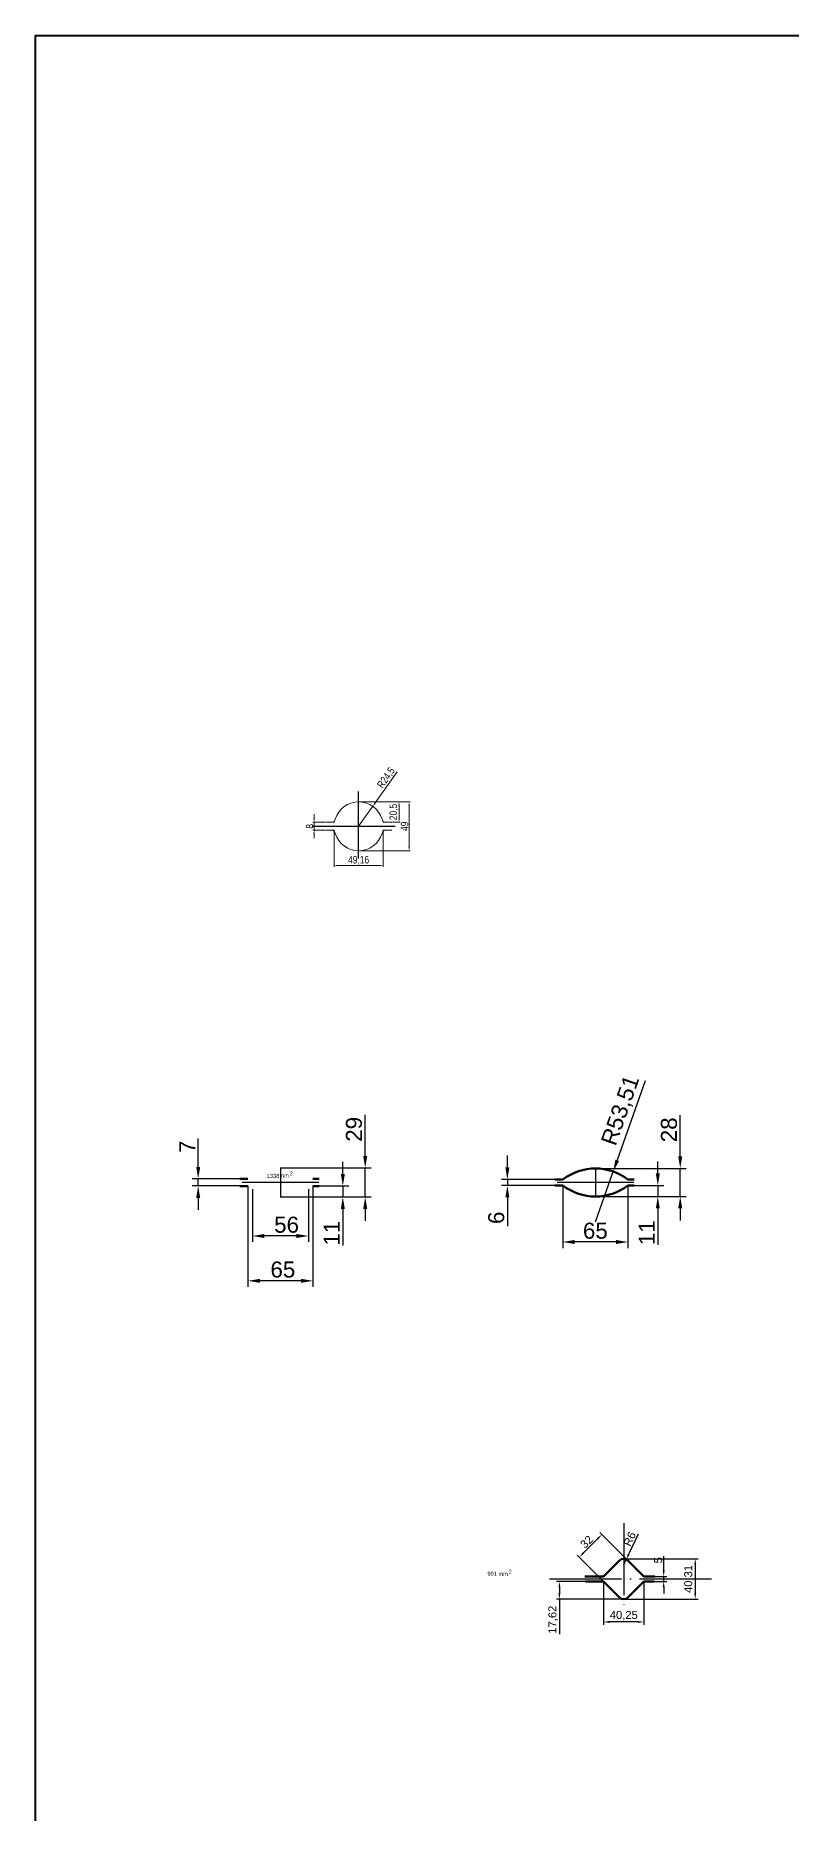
# Model space of a CAD drawing. Header units: millimetres. Extents: x -954 to 34898, y -2134 to 12006.
# Drawn here: x 4345 to 5100, y 6520 to 8297 of the extents above; entities that cross this region are included whole.
import ezdxf

# ---------------------------------------------------------------- set-up
doc = ezdxf.new("R2010")
doc.units = ezdxf.units.MM
doc.header["$LTSCALE"] = 3
doc.linetypes.add('ACAD_ISO04W100', pattern=[30, 24, -3, 0, -3])
for name, color, linetype, lineweight in [('Quota', 3, 'Continuous', 40), ('контурная', 7, 'Continuous', 50), ('осевые', 1, 'ACAD_ISO04W100', 25), ('размерные', 7, 'Continuous', 25), ('тонкая', 7, 'Continuous', 20)]:
    doc.layers.add(name, color=color, linetype=linetype, lineweight=lineweight)
doc.layers.add('осевая', color=4, linetype='Continuous')
doc.styles.add('s1v4', font='arial.ttf', dxfattribs={"height": 4})
doc.styles.add('s3v2.5', font='arial.ttf', dxfattribs={"width": 0.8, "height": 7.5})
doc.styles.get("Standard").update_dxf_attribs({"font": 'arial.ttf'})
doc.dimstyles.new('s2v4', dxfattribs={"dimtxt": 8, "dimasz": 6, "dimexe": 3, "dimexo": 0, "dimgap": 1.5, "dimtad": 1, "dimtxsty": 'Standard', "dimcen": 2.5, "dimadec": 0, "dimazin": 0, "dimtfac": 1, "dimtmove": 0, "dimatfit": 3, "dimfxl": 1, "dimarcsym": 0})
doc.dimstyles.new('s3v2.5', dxfattribs={"dimtxt": 7.5, "dimasz": 4, "dimexe": 1.25, "dimexo": 0.625, "dimtad": 1, "dimtxsty": 's3v2.5', "dimcen": 1.5, "dimclrd": 6, "dimclre": 256, "dimclrt": 1, "dimadec": 0, "dimazin": 0, "dimtfac": 1, "dimtmove": 0, "dimatfit": 3, "dimfxl": 1, "dimlwd": -1, "dimlwe": -1, "dimarcsym": 0})
doc.dimstyles.new('s4v4', dxfattribs={"dimtxt": 16, "dimasz": 12, "dimexe": 6, "dimexo": 0, "dimgap": 3, "dimtad": 1, "dimtxsty": 'Standard', "dimcen": 2.5, "dimadec": 0, "dimazin": 0, "dimtfac": 1, "dimtmove": 0, "dimatfit": 3, "dimfxl": 1, "dimarcsym": 0})

# ---------------------------------------------------------------- blocks, each defined once
blk = doc.blocks.new('*D2049')
at = {"layer": 'Defpoints', "color": 0, "transparency": 16777216}
for p in [(4667.8, 7530.8), (4667.8, 7481.8), (4718.2, 7481.8)]:
    blk.add_point(p, dxfattribs=at)
at = {"layer": 'тонкая', "transparency": 16777216}
for p, q in [((4668.5, 7530.8), (4719.4, 7530.8)), ((4668.5, 7481.8), (4719.4, 7481.8))]:
    blk.add_line(p, q, dxfattribs=at)
at = {"layer": 'тонкая', "color": 6, "transparency": 16777216}
blk.add_line((4718.2, 7526.8), (4718.2, 7485.8), dxfattribs=at)
for points in [[(4717.5, 7526.8), (4718.9, 7526.8), (4718.2, 7530.8)], [(4717.5, 7485.8), (4718.9, 7485.8), (4718.2, 7481.8)]]:
    blk.add_solid(points, dxfattribs=at)
at = {"layer": 'тонкая', "color": 1, "transparency": 16777216, "insert": (4713.7, 7506.3), "char_height": 7.5, "attachment_point": 5, "rotation": 90, "style": 's3v2.5'}
blk.add_mtext('49', dxfattribs=at)
blk = doc.blocks.new('*D2045')
at = {"layer": 'Defpoints', "color": 0, "transparency": 16777216}
for p in [(4643.2, 7502.3), (4692.4, 7502.3), (4643.2, 7467.1)]:
    blk.add_point(p, dxfattribs=at)
at = {"layer": 'тонкая', "transparency": 16777216}
for p, q in [((4643.2, 7501.7), (4643.2, 7465.8)), ((4692.4, 7501.7), (4692.4, 7465.8))]:
    blk.add_line(p, q, dxfattribs=at)
at = {"layer": 'тонкая', "color": 6, "transparency": 16777216}
blk.add_line((4688.4, 7467.1), (4647.2, 7467.1), dxfattribs=at)
for points in [[(4647.2, 7467.8), (4647.2, 7466.4), (4643.2, 7467.1)], [(4688.4, 7467.8), (4688.4, 7466.4), (4692.4, 7467.1)]]:
    blk.add_solid(points, dxfattribs=at)
at = {"layer": 'тонкая', "color": 1, "transparency": 16777216, "insert": (4667.8, 7472.2), "char_height": 7.5, "attachment_point": 5, "style": 's3v2.5'}
blk.add_mtext('49,16', dxfattribs=at)
blk = doc.blocks.new('*D2046')
at = {"layer": 'Defpoints', "color": 0, "transparency": 16777216}
for p in [(4623.3, 7510.3), (4634.5, 7510.3), (4634.5, 7502.3)]:
    blk.add_point(p, dxfattribs=at)
at = {"layer": 'тонкая', "color": 6, "transparency": 16777216}
for p, q in [((4623.3, 7514.3), (4623.3, 7518.3)), ((4623.3, 7502.3), (4623.3, 7510.3)), ((4623.3, 7498.3), (4623.3, 7494.3))]:
    blk.add_line(p, q, dxfattribs=at)
at = {"layer": 'тонкая', "transparency": 16777216}
for p, q in [((4633.9, 7510.3), (4622.1, 7510.3)), ((4633.9, 7502.3), (4622.1, 7502.3))]:
    blk.add_line(p, q, dxfattribs=at)
at = {"layer": 'тонкая', "color": 6, "transparency": 16777216}
for points in [[(4622.6, 7514.3), (4624, 7514.3), (4623.3, 7510.3)], [(4622.6, 7498.3), (4624, 7498.3), (4623.3, 7502.3)]]:
    blk.add_solid(points, dxfattribs=at)
at = {"layer": 'тонкая', "color": 1, "transparency": 16777216, "insert": (4618.9, 7506.3), "char_height": 7.5, "attachment_point": 5, "rotation": 90, "style": 's3v2.5'}
blk.add_mtext('8', dxfattribs=at)
blk = doc.blocks.new('*D2047')
at = {"layer": 'Defpoints', "color": 0, "transparency": 16777216}
for p in [(4682, 7526.3), (4667.8, 7506.3)]:
    blk.add_point(p, dxfattribs=at)
at = {"layer": 'тонкая', "color": 6, "transparency": 16777216}
for p, q in [((4706.4, 7560.8), (4684.3, 7529.6)), ((4667.8, 7506.3), (4682, 7526.3))]:
    blk.add_line(p, q, dxfattribs=at)
blk.add_solid([(4683.7, 7530), (4684.8, 7529.2), (4682, 7526.3)], dxfattribs=at)
at = {"layer": 'тонкая', "color": 1, "transparency": 16777216, "insert": (4695.6, 7554.5), "char_height": 7.5, "attachment_point": 5, "rotation": 54.7056, "style": 's3v2.5'}
blk.add_mtext('R24,5', dxfattribs=at)
blk = doc.blocks.new('*D2048')
at = {"layer": 'Defpoints', "color": 0, "transparency": 16777216}
for p in [(4701.1, 7530.8), (4708.2, 7530.8), (4701.1, 7510.3)]:
    blk.add_point(p, dxfattribs=at)
at = {"layer": 'тонкая', "transparency": 16777216}
for p, q in [((4701.7, 7530.8), (4709.4, 7530.8)), ((4701.7, 7510.3), (4709.4, 7510.3))]:
    blk.add_line(p, q, dxfattribs=at)
at = {"layer": 'тонкая', "color": 6, "transparency": 16777216}
blk.add_line((4708.2, 7514.3), (4708.2, 7526.8), dxfattribs=at)
for points in [[(4707.5, 7526.8), (4708.9, 7526.8), (4708.2, 7530.8)], [(4707.5, 7514.3), (4708.9, 7514.3), (4708.2, 7510.3)]]:
    blk.add_solid(points, dxfattribs=at)
at = {"layer": 'тонкая', "color": 1, "transparency": 16777216, "insert": (4703.1, 7520.6), "char_height": 7.5, "attachment_point": 5, "rotation": 90, "style": 's3v2.5'}
blk.add_mtext('20,5', dxfattribs=at)
blk = doc.blocks.new('*D2054')
at = {"layer": 'Defpoints', "color": 0, "transparency": 16777216}
for p in [(4922.2, 7161.2), (4904.3, 7110.8)]:
    blk.add_point(p, dxfattribs=at)
at = {"layer": 'размерные', "color": 0, "lineweight": -2, "transparency": 16777216}
for p, q in [((4954.2, 7252), (4926.2, 7172.5)), ((4904.3, 7110.8), (4922.2, 7161.2))]:
    blk.add_line(p, q, dxfattribs=at)
at = {"layer": 'размерные', "color": 0, "transparency": 16777216}
blk.add_solid([(4924.3, 7173.2), (4928, 7171.9), (4922.2, 7161.2)], dxfattribs=at)
at = {"layer": 'размерные', "color": 0, "transparency": 16777216, "insert": (4930.3, 7222.1), "char_height": 16, "attachment_point": 5, "rotation": 70.5601}
blk.add_mtext('R53,51', dxfattribs=at)
blk = doc.blocks.new('*D2055')
at = {"layer": 'Defpoints', "color": 0, "transparency": 16777216}
for p in [(4904.3, 7164.3), (4989.1, 7164.3), (4904.3, 7136.3)]:
    blk.add_point(p, dxfattribs=at)
at = {"layer": 'размерные', "color": 0, "lineweight": -2, "transparency": 16777216}
for p, q in [((4989.1, 7176.3), (4989.1, 7217.5)), ((4904.3, 7164.3), (4995.1, 7164.3)), ((4989.1, 7136.3), (4989.1, 7164.3)), ((4904.3, 7136.3), (4995.1, 7136.3)), ((4989.1, 7124.3), (4989.1, 7112.3))]:
    blk.add_line(p, q, dxfattribs=at)
at = {"layer": 'размерные', "color": 0, "transparency": 16777216}
for points in [[(4987.1, 7176.3), (4991.1, 7176.3), (4989.1, 7164.3)], [(4987.1, 7124.3), (4991.1, 7124.3), (4989.1, 7136.3)]]:
    blk.add_solid(points, dxfattribs=at)
at = {"layer": 'размерные', "color": 0, "transparency": 16777216, "insert": (4977.9, 7202.9), "char_height": 16, "attachment_point": 5, "rotation": 90}
blk.add_mtext('28', dxfattribs=at)
blk = doc.blocks.new('*D2058')
at = {"layer": 'Defpoints', "color": 0, "transparency": 16777216}
for p in [(4871.8, 7147.3), (4936.8, 7147.3), (4871.8, 7090.8)]:
    blk.add_point(p, dxfattribs=at)
at = {"layer": 'размерные', "color": 0, "lineweight": -2, "transparency": 16777216}
for p, q in [((4871.8, 7147.3), (4871.8, 7084.8)), ((4936.8, 7147.3), (4936.8, 7084.8)), ((4924.8, 7090.8), (4883.8, 7090.8))]:
    blk.add_line(p, q, dxfattribs=at)
at = {"layer": 'размерные', "color": 0, "transparency": 16777216}
for points in [[(4883.8, 7092.8), (4883.8, 7088.8), (4871.8, 7090.8)], [(4924.8, 7092.8), (4924.8, 7088.8), (4936.8, 7090.8)]]:
    blk.add_solid(points, dxfattribs=at)
at = {"layer": 'размерные', "color": 0, "transparency": 16777216, "insert": (4904.3, 7102), "char_height": 16, "attachment_point": 5}
blk.add_mtext('65', dxfattribs=at)
blk = doc.blocks.new('*D2059')
at = {"layer": 'Defpoints', "color": 0, "transparency": 16777216}
for p in [(4943, 7147.3), (4943, 7136.3), (4966.7, 7136.3)]:
    blk.add_point(p, dxfattribs=at)
at = {"layer": 'размерные', "color": 0, "lineweight": -2, "transparency": 16777216}
for p, q in [((4966.7, 7159.3), (4966.7, 7171.3)), ((4943, 7147.3), (4972.7, 7147.3)), ((4966.7, 7147.3), (4966.7, 7136.3)), ((4943, 7136.3), (4972.7, 7136.3)), ((4966.7, 7124.3), (4966.7, 7087.9))]:
    blk.add_line(p, q, dxfattribs=at)
at = {"layer": 'размерные', "color": 0, "transparency": 16777216}
for points in [[(4964.7, 7159.3), (4968.7, 7159.3), (4966.7, 7147.3)], [(4964.7, 7124.3), (4968.7, 7124.3), (4966.7, 7136.3)]]:
    blk.add_solid(points, dxfattribs=at)
at = {"layer": 'размерные', "color": 0, "transparency": 16777216, "insert": (4955.7, 7100.1), "char_height": 16, "attachment_point": 5, "rotation": 90}
blk.add_mtext('11', dxfattribs=at)
blk = doc.blocks.new('*D2060')
at = {"layer": 'Defpoints', "color": 0, "transparency": 16777216}
for p in [(4589.7, 7164.8), (4674.4, 7164.8), (4589.7, 7135.8)]:
    blk.add_point(p, dxfattribs=at)
at = {"layer": 'размерные', "color": 0, "lineweight": -2, "transparency": 16777216}
for p, q in [((4674.4, 7176.8), (4674.4, 7218)), ((4589.7, 7164.8), (4680.4, 7164.8)), ((4674.4, 7135.8), (4674.4, 7164.8)), ((4589.7, 7135.8), (4680.4, 7135.8)), ((4674.4, 7123.8), (4674.4, 7111.8))]:
    blk.add_line(p, q, dxfattribs=at)
at = {"layer": 'размерные', "color": 0, "transparency": 16777216}
for points in [[(4672.4, 7176.8), (4676.4, 7176.8), (4674.4, 7164.8)], [(4672.4, 7123.8), (4676.4, 7123.8), (4674.4, 7135.8)]]:
    blk.add_solid(points, dxfattribs=at)
at = {"layer": 'размерные', "color": 0, "transparency": 16777216, "insert": (4663.2, 7203.4), "char_height": 16, "attachment_point": 5, "rotation": 90}
blk.add_mtext('29', dxfattribs=at)
blk = doc.blocks.new('*D2061')
at = {"layer": 'Defpoints', "color": 0, "transparency": 16777216}
for p in [(4557.2, 7146.8), (4622.2, 7146.8), (4557.2, 7052)]:
    blk.add_point(p, dxfattribs=at)
at = {"layer": 'размерные', "color": 0, "lineweight": -2, "transparency": 16777216}
for p, q in [((4557.2, 7146.8), (4557.2, 7046)), ((4622.2, 7146.8), (4622.2, 7046)), ((4610.2, 7052), (4569.2, 7052))]:
    blk.add_line(p, q, dxfattribs=at)
at = {"layer": 'размерные', "color": 0, "transparency": 16777216}
for points in [[(4569.2, 7054), (4569.2, 7050), (4557.2, 7052)], [(4610.2, 7054), (4610.2, 7050), (4622.2, 7052)]]:
    blk.add_solid(points, dxfattribs=at)
at = {"layer": 'размерные', "color": 0, "transparency": 16777216, "insert": (4592.1, 7063.2), "char_height": 16, "attachment_point": 5}
blk.add_mtext('65', dxfattribs=at)
blk = doc.blocks.new('*D2062')
at = {"layer": 'Defpoints', "color": 0, "transparency": 16777216}
for p in [(4628.3, 7146.8), (4628.3, 7135.8), (4652, 7135.8)]:
    blk.add_point(p, dxfattribs=at)
at = {"layer": 'размерные', "color": 0, "lineweight": -2, "transparency": 16777216}
for p, q in [((4652, 7158.8), (4652, 7170.8)), ((4628.3, 7146.8), (4658, 7146.8)), ((4652, 7146.8), (4652, 7135.8)), ((4628.3, 7135.8), (4658, 7135.8)), ((4652, 7123.8), (4652, 7087.4))]:
    blk.add_line(p, q, dxfattribs=at)
at = {"layer": 'размерные', "color": 0, "transparency": 16777216}
for points in [[(4650, 7158.8), (4654, 7158.8), (4652, 7146.8)], [(4650, 7123.8), (4654, 7123.8), (4652, 7135.8)]]:
    blk.add_solid(points, dxfattribs=at)
at = {"layer": 'размерные', "color": 0, "transparency": 16777216, "insert": (4641, 7099.6), "char_height": 16, "attachment_point": 5, "rotation": 90}
blk.add_mtext('11', dxfattribs=at)
blk = doc.blocks.new('*D2063')
at = {"layer": 'Defpoints', "color": 0, "transparency": 16777216}
for p in [(4561.7, 7143.7), (4617.7, 7143.7), (4561.7, 7096.8)]:
    blk.add_point(p, dxfattribs=at)
at = {"layer": 'размерные', "color": 0, "lineweight": -2, "transparency": 16777216}
for p, q in [((4561.7, 7143.7), (4561.7, 7090.8)), ((4617.7, 7143.7), (4617.7, 7090.8)), ((4605.7, 7096.8), (4573.7, 7096.8))]:
    blk.add_line(p, q, dxfattribs=at)
at = {"layer": 'размерные', "color": 0, "transparency": 16777216}
for points in [[(4573.7, 7098.8), (4573.7, 7094.8), (4561.7, 7096.8)], [(4605.7, 7098.8), (4605.7, 7094.8), (4617.7, 7096.8)]]:
    blk.add_solid(points, dxfattribs=at)
at = {"layer": 'размерные', "color": 0, "transparency": 16777216, "insert": (4595.8, 7108), "char_height": 16, "attachment_point": 5}
blk.add_mtext('56', dxfattribs=at)
blk = doc.blocks.new('*D2064')
at = {"layer": 'Defpoints', "color": 0, "transparency": 16777216}
for p in [(4507.5, 7153.8), (4549, 7153.8), (4549, 7146.8)]:
    blk.add_point(p, dxfattribs=at)
at = {"layer": 'размерные', "color": 0, "lineweight": -2, "transparency": 16777216}
for p, q in [((4507.5, 7165.8), (4507.5, 7194.1)), ((4549, 7153.8), (4501.5, 7153.8)), ((4549, 7146.8), (4501.5, 7146.8)), ((4507.5, 7146.8), (4507.5, 7153.8)), ((4507.5, 7134.8), (4507.5, 7122.8))]:
    blk.add_line(p, q, dxfattribs=at)
at = {"layer": 'размерные', "color": 0, "transparency": 16777216}
for points in [[(4505.5, 7165.8), (4509.5, 7165.8), (4507.5, 7153.8)], [(4505.5, 7134.8), (4509.5, 7134.8), (4507.5, 7146.8)]]:
    blk.add_solid(points, dxfattribs=at)
at = {"layer": 'размерные', "color": 0, "transparency": 16777216, "insert": (4496.5, 7186), "char_height": 16, "attachment_point": 5, "rotation": 90}
blk.add_mtext('7', dxfattribs=at)
blk = doc.blocks.new('*D2065')
at = {"layer": 'Defpoints', "color": 0, "transparency": 16777216}
for p in [(4816.4, 7147.3), (4863.7, 7153.3), (4863.7, 7147.3)]:
    blk.add_point(p, dxfattribs=at)
at = {"layer": 'размерные', "color": 0, "lineweight": -2, "transparency": 16777216}
for p, q in [((4816.4, 7165.3), (4816.4, 7177.3)), ((4863.7, 7153.3), (4810.4, 7153.3)), ((4863.7, 7147.3), (4810.4, 7147.3)), ((4816.4, 7153.3), (4816.4, 7147.3)), ((4816.4, 7135.3), (4816.4, 7106.7))]:
    blk.add_line(p, q, dxfattribs=at)
at = {"layer": 'размерные', "color": 0, "transparency": 16777216}
for points in [[(4814.4, 7165.3), (4818.4, 7165.3), (4816.4, 7153.3)], [(4814.4, 7135.3), (4818.4, 7135.3), (4816.4, 7147.3)]]:
    blk.add_solid(points, dxfattribs=at)
at = {"layer": 'размерные', "color": 0, "transparency": 16777216, "insert": (4805.3, 7115), "char_height": 16, "attachment_point": 5, "rotation": 90}
blk.add_mtext('6', dxfattribs=at)
blk = doc.blocks.new('*D2075')
at = {"layer": 'Defpoints', "color": 0, "transparency": 16777216}
for p in [(4960, 6756.5), (4972.6, 6756.5), (4960, 6751.5)]:
    blk.add_point(p, dxfattribs=at)
at = {"layer": 'тонкая', "color": 0, "lineweight": -2, "transparency": 16777216}
for p, q in [((4972.6, 6762.5), (4972.6, 6776.8)), ((4960, 6756.5), (4975.6, 6756.5)), ((4972.6, 6751.5), (4972.6, 6756.5)), ((4960, 6751.5), (4975.6, 6751.5)), ((4972.6, 6745.5), (4972.6, 6739.5))]:
    blk.add_line(p, q, dxfattribs=at)
at = {"layer": 'тонкая', "color": 0, "transparency": 16777216}
for points in [[(4971.6, 6762.5), (4973.6, 6762.5), (4972.6, 6756.5)], [(4971.6, 6745.5), (4973.6, 6745.5), (4972.6, 6751.5)]]:
    blk.add_solid(points, dxfattribs=at)
at = {"layer": 'тонкая', "color": 0, "transparency": 16777216, "insert": (4967.1, 6772.7), "char_height": 8, "attachment_point": 5, "rotation": 90}
blk.add_mtext('5', dxfattribs=at)
blk = doc.blocks.new('*D2074')
at = {"layer": 'Defpoints', "color": 0, "transparency": 16777216}
for p in [(4932.7, 6774.2), (4932.7, 6733.9), (5004.1, 6733.9)]:
    blk.add_point(p, dxfattribs=at)
at = {"layer": 'тонкая', "color": 0, "lineweight": -2, "transparency": 16777216}
for p, q in [((4932.7, 6774.2), (5007.1, 6774.2)), ((5004.1, 6768.2), (5004.1, 6739.9)), ((4932.7, 6733.9), (5007.1, 6733.9))]:
    blk.add_line(p, q, dxfattribs=at)
at = {"layer": 'тонкая', "color": 0, "transparency": 16777216}
for points in [[(5003.1, 6768.2), (5005.1, 6768.2), (5004.1, 6774.2)], [(5003.1, 6739.9), (5005.1, 6739.9), (5004.1, 6733.9)]]:
    blk.add_solid(points, dxfattribs=at)
at = {"layer": 'тонкая', "color": 0, "transparency": 16777216, "insert": (4997.8, 6754), "char_height": 8, "attachment_point": 5, "rotation": 90}
blk.add_mtext('40,31', dxfattribs=at)
blk = doc.blocks.new('*D2076')
at = {"layer": 'Defpoints', "color": 0, "transparency": 16777216}
for p in [(4910.9, 6798.4), (4935.2, 6774.1), (4912.5, 6751.5)]:
    blk.add_point(p, dxfattribs=at)
at = {"layer": 'тонкая', "color": 0, "lineweight": -2, "transparency": 16777216}
for p, q in [((4892.5, 6780), (4906.6, 6794.2)), ((4935.2, 6774.1), (4908.7, 6800.6)), ((4912.5, 6751.5), (4886.1, 6777.9))]:
    blk.add_line(p, q, dxfattribs=at)
at = {"layer": 'тонкая', "color": 0, "transparency": 16777216}
for points in [[(4905.9, 6794.9), (4907.3, 6793.5), (4910.9, 6798.4)], [(4891.8, 6780.7), (4893.2, 6779.3), (4888.2, 6775.8)]]:
    blk.add_solid(points, dxfattribs=at)
at = {"layer": 'тонкая', "color": 0, "transparency": 16777216, "insert": (4895.6, 6791.1), "char_height": 8, "attachment_point": 5, "rotation": 45}
blk.add_mtext('32', dxfattribs=at)
blk = doc.blocks.new('*D2077')
at = {"layer": 'Defpoints', "color": 0, "transparency": 16777216}
for p in [(4912.5, 6751.5), (4952.8, 6751.5), (4912.5, 6711)]:
    blk.add_point(p, dxfattribs=at)
at = {"layer": 'тонкая', "color": 0, "lineweight": -2, "transparency": 16777216}
for p, q in [((4912.5, 6751.5), (4912.5, 6708)), ((4952.8, 6751.5), (4952.8, 6708)), ((4946.8, 6711), (4918.5, 6711))]:
    blk.add_line(p, q, dxfattribs=at)
at = {"layer": 'тонкая', "color": 0, "transparency": 16777216}
for points in [[(4918.5, 6712), (4918.5, 6710), (4912.5, 6711)], [(4946.8, 6712), (4946.8, 6710), (4952.8, 6711)]]:
    blk.add_solid(points, dxfattribs=at)
at = {"layer": 'тонкая', "color": 0, "transparency": 16777216, "insert": (4932.7, 6717.3), "char_height": 8, "attachment_point": 5}
blk.add_mtext('40,25', dxfattribs=at)
blk = doc.blocks.new('*D2078')
at = {"layer": 'Defpoints', "color": 0, "transparency": 16777216}
for p in [(4935.2, 6773.6), (4932.7, 6768.2)]:
    blk.add_point(p, dxfattribs=at)
at = {"layer": 'тонкая', "color": 0, "lineweight": -2, "transparency": 16777216}
for p, q in [((4947, 6798.9), (4937.7, 6779)), ((4932.7, 6768.2), (4935.2, 6773.6))]:
    blk.add_line(p, q, dxfattribs=at)
at = {"layer": 'тонкая', "color": 0, "transparency": 16777216}
blk.add_solid([(4936.8, 6779.5), (4938.7, 6778.6), (4935.2, 6773.6)], dxfattribs=at)
at = {"layer": 'тонкая', "color": 0, "transparency": 16777216, "insert": (4938.6, 6794), "char_height": 8, "attachment_point": 5, "rotation": 64.8631}
blk.add_mtext('R6', dxfattribs=at)
blk = doc.blocks.new('*D2079')
at = {"layer": 'Defpoints', "color": 0, "transparency": 16777216}
for p in [(4868.4, 6751.5), (4894.4, 6751.5), (4932.2, 6733.9)]:
    blk.add_point(p, dxfattribs=at)
at = {"layer": 'тонкая', "color": 0, "lineweight": -2, "transparency": 16777216}
for p, q in [((4894.4, 6751.5), (4865.4, 6751.5)), ((4868.4, 6745.5), (4868.4, 6739.9)), ((4932.2, 6733.9), (4865.4, 6733.9)), ((4868.4, 6733.9), (4868.4, 6698.7))]:
    blk.add_line(p, q, dxfattribs=at)
at = {"layer": 'тонкая', "color": 0, "transparency": 16777216}
for points in [[(4867.4, 6745.5), (4869.4, 6745.5), (4868.4, 6751.5)], [(4867.4, 6739.9), (4869.4, 6739.9), (4868.4, 6733.9)]]:
    blk.add_solid(points, dxfattribs=at)
at = {"layer": 'тонкая', "color": 0, "transparency": 16777216, "insert": (4862.1, 6713.3), "char_height": 8, "attachment_point": 5, "rotation": 90}
blk.add_mtext('17,62', dxfattribs=at)

msp = doc.modelspace()

# ---------------------------------------------------------------- linework, layer by layer
at = {"layer": 'Quota'}
msp.add_lwpolyline([(4977.72, 8296.676), (7374.23, 8296.676), (7374.23, 3030.002), (4345.019, 3030.002), (4345.019, 8296.676), (4977.72, 8296.676)], dxfattribs=at)
at = {"layer": 'контурная'}
for p, q in [((4557.155, 7153.772), (4548.984, 7153.772)), ((4557.155, 7146.772), (4548.984, 7146.772)), ((4622.155, 7153.772), (4628.322, 7153.772)), ((4622.155, 7146.772), (4628.322, 7146.772)), ((4871.849, 7153.272), (4863.678, 7153.272)), ((4871.849, 7147.272), (4863.678, 7147.272)), ((4936.849, 7153.272), (4943.016, 7153.272)), ((4936.849, 7147.272), (4943.016, 7147.272)), ((4912.498, 6756.501), (4928.409, 6772.411)), ((4952.805, 6756.501), (4936.894, 6772.411)), ((4912.498, 6756.501), (4893.756, 6756.501)), ((4952.805, 6756.501), (4963.617, 6756.501)), ((4912.524, 6751.501), (4894.365, 6751.501)), ((4928.409, 6735.616), (4912.524, 6751.501)), ((4936.894, 6735.616), (4952.779, 6751.501)), ((4952.779, 6751.501), (4963.008, 6751.501))]:
    msp.add_line(p, q, dxfattribs=at)
for centre, radius, start, end in [((4904.349, 7110.761), 53.511, 52.602034, 127.397966), ((4904.349, 7189.784), 53.511, 232.602034, 307.397966), ((4932.651, 6768.169), 6, 45, 135), ((4932.651, 6739.859), 6, 225, 315)]:
    msp.add_arc(centre, radius, start, end, dxfattribs=at)
at = {"layer": 'осевая'}
for p, q in [((4667.826, 7474.275), (4667.826, 7541.182)), ((4621.382, 7506.342), (4704.185, 7506.342)), ((4589.655, 7165.088), (4589.655, 7135.272)), ((4904.349, 7165.088), (4904.349, 7135.272)), ((4627.997, 7150.272), (4551.313, 7150.272)), ((4942.691, 7150.272), (4866.007, 7150.272))]:
    msp.add_line(p, q, dxfattribs=at)
at = {"layer": 'осевые'}
for p, q in [((4932.651, 6809.653), (4932.651, 6723.275)), ((4858.348, 6754.001), (5026.061, 6754.001))]:
    msp.add_line(p, q, dxfattribs=at)
at = {"layer": 'тонкая'}
for p, q in [((4634.544, 7510.342), (4641.143, 7510.342)), ((4634.544, 7502.342), (4641.143, 7502.342)), ((4641.143, 7510.342), (4643.244, 7510.342)), ((4641.143, 7502.342), (4643.244, 7502.342)), ((4643.244, 7510.342), (4643.676, 7511.53)), ((4643.244, 7502.342), (4643.676, 7501.154)), ((4643.962, 7512.316), (4644.403, 7513.527)), ((4643.962, 7500.368), (4644.403, 7499.156)), ((4691.689, 7512.316), (4691.248, 7513.527)), ((4691.689, 7500.368), (4691.248, 7499.156)), ((4692.408, 7510.342), (4691.976, 7511.53)), ((4692.408, 7502.342), (4691.976, 7501.154)), ((4694.508, 7510.342), (4692.408, 7510.342)), ((4694.508, 7502.342), (4692.408, 7502.342)), ((4701.108, 7510.342), (4694.508, 7510.342)), ((4701.108, 7502.342), (4694.508, 7502.342))]:
    msp.add_line(p, q, dxfattribs=at)
for centre, radius, start, end in [((4667.826, 7506.342), 24.5, 17.054526, 162.945474), ((4641.143, 7513.342), 3, 270, 340), ((4641.143, 7499.342), 3, 20, 90), ((4667.826, 7506.342), 24.5, 197.054526, 342.945474), ((4694.508, 7513.342), 3, 200, 270), ((4694.508, 7499.342), 3, 90, 160)]:
    msp.add_arc(centre, radius, start, end, dxfattribs=at)

# ---------------------------------------------------------------- texts
at = {"layer": 'тонкая', "style": 's1v4'}
for s, p in [('1338', (4576.115, 7154.914)), ('mm', (4588.776, 7155.18)), ('2', (4598.846, 7157.324)), ('991', (4796.517, 6757.191)), ('mm', (4807.622, 6757.09)), ('2', (4817.692, 6759.234))]:
    msp.add_text(s, height=4, dxfattribs=at).set_placement(p)

# ---------------------------------------------------------------- dimensions: what is measured, and where the dimension line sits
at = {"layer": 'размерные'}
dim = msp.add_radius_dim(center=(4904.349, 7110.761), mpoint=(4922.158, 7161.222), dimstyle='s4v4', dxfattribs=at)
dim.commit()
dim.dimension.update_dxf_attribs({"geometry": '*D2054', "text_midpoint": (4930.267, 7222.101)})
for base, p1, p2, picture, middle in [((4674.404, 7164.772), (4589.655, 7135.772), (4589.655, 7164.772), '*D2060', (4663.235, 7203.385)), ((4989.098, 7164.272), (4904.349, 7136.272), (4904.349, 7164.272), '*D2055', (4977.929, 7202.885)), ((4507.541, 7153.772), (4548.984, 7146.772), (4548.984, 7153.772), '*D2064', (4496.541, 7185.951)), ((4652.02, 7135.772), (4628.322, 7146.772), (4628.322, 7135.772), '*D2062', (4640.987, 7099.61)), ((4816.447, 7147.272), (4863.678, 7153.272), (4863.678, 7147.272), '*D2065', (4805.278, 7114.99)), ((4966.714, 7136.272), (4943.016, 7147.272), (4943.016, 7136.272), '*D2059', (4955.681, 7100.11))]:
    dim = msp.add_linear_dim(base=base, p1=p1, p2=p2, angle=90, dimstyle='s4v4', dxfattribs=at)
    dim.commit()
    dim.dimension.update_dxf_attribs({"geometry": picture, "text_midpoint": middle})
for base, p1, p2, picture, middle in [((4557.155, 7052.041), (4622.155, 7146.772), (4557.155, 7146.772), '*D2061', (4592.093, 7052.041)), ((4561.655, 7096.824), (4617.655, 7143.682), (4561.655, 7143.682), '*D2063', (4595.778, 7096.824))]:
    dim = msp.add_linear_dim(base=base, p1=p1, p2=p2, dimstyle='s4v4', dxfattribs=at)
    dim.commit()
    dim.dimension.update_dxf_attribs({"geometry": picture, "text_midpoint": middle, "dimtype": 160})
dim = msp.add_linear_dim(base=(4871.849, 7090.825), p1=(4936.849, 7147.272), p2=(4871.849, 7147.272), dimstyle='s4v4', dxfattribs=at)
dim.commit()
dim.dimension.update_dxf_attribs({"geometry": '*D2058', "text_midpoint": (4904.349, 7101.995)})
at = {"layer": 'тонкая'}
dim = msp.add_radius_dim(center=(4667.826, 7506.342), mpoint=(4681.981, 7526.339), dimstyle='s3v2.5', dxfattribs=at)
dim.commit()
dim.dimension.update_dxf_attribs({"geometry": '*D2047', "text_midpoint": (4699.815, 7551.531), "dimtype": 164})
for base, p1, p2, dimstyle, picture, middle in [((4623.316, 7510.342), (4634.544, 7502.342), (4634.544, 7510.342), 's3v2.5', '*D2046', (4618.862, 7506.342)), ((4718.183, 7481.842), (4667.826, 7530.842), (4667.826, 7481.842), 's3v2.5', '*D2049', (4713.729, 7506.342)), ((4708.184, 7530.842), (4701.108, 7510.342), (4701.108, 7530.842), 's3v2.5', '*D2048', (4703.051, 7520.592)), ((5004.088, 6733.859), (4932.651, 6774.169), (4932.651, 6733.859), 's2v4', '*D2074', (4997.78, 6754.014)), ((4972.618, 6756.501), (4959.952, 6751.501), (4959.952, 6756.501), 's2v4', '*D2075', (4967.05, 6772.653))]:
    dim = msp.add_linear_dim(base=base, p1=p1, p2=p2, angle=90, dimstyle=dimstyle, dxfattribs=at)
    dim.commit()
    dim.dimension.update_dxf_attribs({"geometry": picture, "text_midpoint": middle})
for base, p1, p2, dimstyle, picture, middle in [((4643.244, 7467.091), (4692.408, 7502.342), (4643.244, 7502.342), 's3v2.5', '*D2045', (4667.826, 7472.223)), ((4912.5238, 6710.9572), (4952.7787, 6751.5007), (4912.5238, 6751.5007), 's2v4', '*D2077', (4932.6512, 6717.2649))]:
    dim = msp.add_linear_dim(base=base, p1=p1, p2=p2, dimstyle=dimstyle, dxfattribs=at)
    dim.commit()
    dim.dimension.update_dxf_attribs({"geometry": picture, "text_midpoint": middle})
dim = msp.add_aligned_dim(p1=(4912.524, 6751.501), p2=(4935.164, 6774.141), distance=34.361, dimstyle='s2v4', override={"dimdec": 0}, dxfattribs=at)
dim.commit()
dim.dimension.update_dxf_attribs({"geometry": '*D2076', "text_midpoint": (4895.597, 6791.068)})
dim = msp.add_radius_dim(center=(4932.651, 6768.169), mpoint=(4935.2, 6773.6), dimstyle='s2v4', dxfattribs=at)
dim.commit()
dim.dimension.update_dxf_attribs({"geometry": '*D2078', "text_midpoint": (4938.618, 6794.031)})
dim = msp.add_linear_dim(base=(4868.399, 6751.501), p1=(4932.162, 6733.879), p2=(4894.365, 6751.501), angle=90, dimstyle='s2v4', dxfattribs=at)
dim.commit()
dim.dimension.update_dxf_attribs({"geometry": '*D2079', "text_midpoint": (4868.399, 6713.298), "dimtype": 160})

doc.saveas('drawing.dxf')
